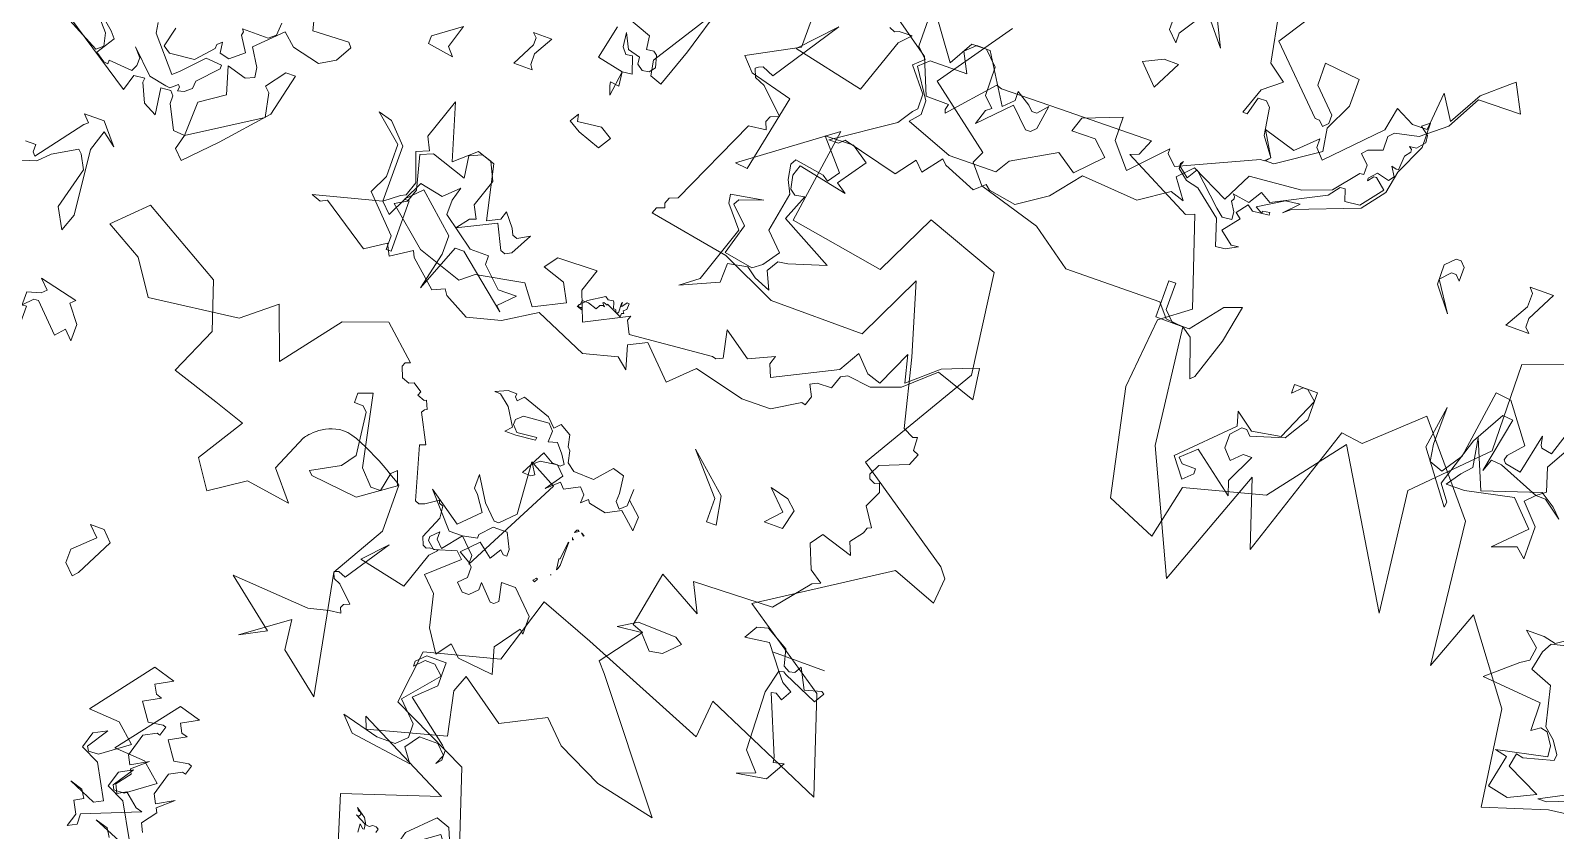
# Model space of a CAD drawing. Header units: metres. Extents: x -71 to 881, y -503 to 661.
# Drawn here: x 126.44 to 132.7, y 514.69 to 517.97 of the extents above; entities that cross this region are included whole.
import ezdxf

# ---------------------------------------------------------------- set-up
doc = ezdxf.new("R2010")
doc.units = ezdxf.units.M
doc.layers.add('ARBRE', color=100, linetype='Continuous', lineweight=13, true_color=0x00ff3f)

# ---------------------------------------------------------------- blocks, each defined once
blk = doc.blocks.new('WMF2', base_point=(0, 0.01))
at = {"color": 251, "lineweight": 0, "true_color": 0x636466}
for points in [[(205.76, -70.03), (212.07, -61.12), (204.08, -54.99), (204.77, -53.52), (202.84, -51.25), (195.1, -48.95), (190.12, -45.33), (178.29, -45.44), (176.89, -43.78), (174.7, -43.59), (173.01, -29.2), (166.39, -14.78), (160.89, -29.58), (158.19, -21.39), (152.68, -38.14), (149.95, -37.75), (143.85, -43.43), (139.57, -38.33), (135.29, -33.25), (133.39, -15.7), (130.63, -23.1), (123.64, -13.73), (121.99, -1.9), (114.39, -4.34), (111.72, -4.67)], [(45.91, -59.56), (49.4, -70.11), (59.14, -74.81), (58.34, -81.44), (49.36, -83.76), (46.84, -91.88), (40.14, -89.34), (24.4, -82.93), (24.01, -87.6), (8.81, -80.93), (12.69, -92.64), (23.58, -100.08), (8.83, -109.56), (3.27, -107.44), (3.01, -110.61), (3.9, -111.79), (16.57, -120.44), (8.22, -134.47), (9.81, -146.85), (18.98, -150.2), (22.71, -142.59), (34.39, -144.58), (32.65, -156.43), (43.16, -148.65), (41.63, -148.52), (39.67, -158.01), (44.92, -159.4), (46.44, -161.06), (40.43, -164.26), (40.42, -170.12)], [(100.3, -13.3), (97.37, -13.9), (96.16, -13.9), (102.61, -9.16), (103.21, -9.75), (114.9, -5.14), (116, -5.14), (100.3, -13.3), (100.3, -13.3)], [(122.03, -4.59), (121.2, -8.62), (122.72, -8.94), (116.58, -10.22), (116.74, -11.56), (117.68, -13), (118.53, -13.17), (119.53, -12.5), (119.62, -15.95), (127.05, -16.59), (123.52, -19.64), (122.5, -20.31), (122.25, -21.93), (124.05, -23.52), (121.84, -23.52), (120.32, -23.2), (118.31, -24.55)], [(117.23, -23.8), (120.73, -22.94), (121.42, -21.76), (121.9, -19.39), (119.14, -18.3), (118.02, -13.51), (116.67, -12.35), (115.65, -10.82), (115.72, -10.05), (119.34, -9.11), (120.19, -9.29), (120.53, -7.61), (116.29, -5.59), (119.5, -4.04), (122.03, -4.59), (122.03, -4.59)], [(221.59, -68.47), (214.46, -63.39), (212.7, -59.01), (209.83, -58.98), (210.04, -58.28), (209.88, -57.88), (205.22, -63.07), (204.55, -62.86), (196.2, -62.98), (185.71, -63.11), (186.56, -61.11), (187.58, -60.7), (178.92, -56.25), (177.9, -56.66), (174.32, -45.95), (177.81, -43.34), (178.67, -34.61), (175.87, -21.54), (169.72, -18.91), (168.26, -25.61), (158.55, -28.14), (151.66, -37.02), (141.23, -19.49), (142.97, -34.33), (135.13, -42.17), (135.3, -53.01), (129.01, -55.27)], [(58.37, -50.92), (61.87, -62.25), (50.47, -66), (62.16, -71.92), (61.59, -70.48), (52.23, -72.98), (53.36, -78.3), (52.54, -80.39), (46.99, -76.49), (41.75, -79.1), (39.13, -76.49), (33.51, -73.76), (26.05, -72.12), (37.25, -86.3), (38.33, -87.51), (34.61, -92.45), (35.99, -92.94), (34.69, -99.75), (29.28, -96.73), (30.97, -100.19), (21.09, -100.49), (17.67, -104.7), (16.66, -105.12), (18.28, -106.23), (19.48, -109.18), (18.41, -110.67), (14.49, -109.41), (15.1, -110.95), (13.93, -112.47), (13.73, -113.15), (13.23, -113.37), (14.72, -115.61), (13.76, -117.64), (14.16, -118.66), (14.68, -118.45), (15.39, -118.76), (15.6, -119.27), (14.94, -120.61), (11.56, -121.96), (10.97, -123.39), (11.67, -123.68), (11.74, -125.32), (12.27, -125.11), (13.58, -125.77), (15.6, -134.05), (18.21, -142.77), (22.11, -134.68), (33.61, -134.71), (40.51, -137.9), (50.45, -139.73), (50.16, -140.44), (49.24, -140.81), (49.44, -141.32), (49.15, -142.04), (48.13, -142.44), (43.19, -153.31), (41.06, -153.59), (41.43, -154.51), (41.13, -155.22), (40.11, -155.63), (43.05, -158.46), (44.35, -159.02), (44.76, -160.04), (44.45, -160.3), (43.92, -160.51), (42.49, -159.91), (37.1, -168.03), (40.97, -163.9), (32.15, -161.95), (29.82, -168.64), (28.52, -170), (30.14, -169.93), (30.65, -169.72), (31.37, -170.03)], [(57.77, -59.77), (57.34, -59.74), (56.99, -59.99), (56.55, -59.99), (56.22, -59.81), (56.35, -59.33)], [(58.37, -58.64), (58.47, -59.68), (57.96, -59.2), (57.81, -59.24), (57.85, -59.58), (57.93, -59.84), (59.21, -60.53), (58.92, -60.47), (58.77, -60.73), (58.88, -60.98), (59.17, -61.05), (59.42, -61.39), (58.22, -60.54), (57.77, -59.77), (57.77, -59.77)], [(169.87, -28.84), (169.25, -28.23), (167.56, -28.23), (167.56, -27.6), (168.66, -26.5), (170.48, -28.84), (164.64, -34.67), (165.12, -36.39), (162.8, -34.67), (159.28, -35.28), (156.97, -40.52), (158.19, -41.62), (158.8, -41.62), (159.88, -40.52), (159.88, -41.62), (156.97, -41.62), (156.97, -38.21), (158.8, -35.28), (162.8, -34.07), (163.41, -34.67), (164.03, -34.67), (165.12, -33.45), (165.12, -31.75), (164.03, -30.53), (162.8, -31.75), (161.71, -31.75), (163.41, -28.23), (162.8, -26.5), (168.04, -30.53), (169.87, -28.84), (169.87, -28.84)], [(127.86, -39.54), (126.03, -38.33), (124.94, -37.24), (127.24, -38.94), (128.46, -38.94), (129.55, -37.85), (127.24, -35.41), (127.24, -31.39), (128.46, -32.48), (131.38, -31.39), (127.86, -34.91), (130.76, -37.85), (136.62, -36.62), (138.93, -36.62), (137.71, -38.33), (136.62, -39.54), (137.23, -43.08), (134.79, -37.24), (127.86, -39.54), (127.86, -39.54)], [(123.77, -50.57), (128.28, -42.59), (127.38, -39.75), (128.46, -38.94), (133.52, -40.99), (134.82, -41.11), (135.39, -39.6), (134.06, -46.44), (135.36, -46.55), (137.61, -42.55), (139.52, -36.52), (138.12, -34.62), (138.22, -33.95), (142.72, -39.97), (141.89, -45.21), (141.95, -40.55), (141.61, -38.48), (139.96, -37.89), (138.27, -40.36), (137.04, -48.82), (135.07, -48.6), (131.68, -44.07), (133.27, -42.27), (133.42, -41.67), (133.14, -41.28), (131.16, -40.93), (130.09, -45.87), (129.9, -44.79), (129.67, -44.48), (128.38, -44.23), (126.63, -49.66)], [(174.7, -43.59), (178.13, -43.59), (178.13, -48.16), (177.26, -48.16), (177.26, -44.83), (176.02, -43.59), (173.91, -43.59), (170.9, -47.37), (168.8, -48.16), (169.68, -43.59), (171.36, -38.49), (171.81, -38.05), (173.47, -42.7), (174.7, -43.59), (174.7, -43.59)], [(82.59, -63.67), (82.02, -62.61), (81.29, -62.4), (83.29, -61.31), (81.8, -59.17), (80.03, -59.45), (79.63, -59.31), (79.98, -58.16), (80.39, -58.29), (81.86, -57.49), (82.69, -54.71), (82.12, -53.66), (80.09, -54.82), (81.89, -53.24), (81.61, -52.7), (82.93, -50.96), (82.44, -49.93)], [(85.95, -48.04), (86.55, -49.02), (88.1, -49.47), (84.71, -48.03)], [(83.64, -48.6), (85.9, -52.66), (88.14, -53.77), (87.55, -55.72), (85.96, -56.58), (87.61, -54.06), (87.34, -53.53), (86.07, -53.59), (82.77, -55.98), (85.1, -58.01), (88.93, -58.28), (83.26, -65.56), (80.58, -64.76), (82.59, -63.67), (82.59, -63.67)], [(87.01, -67), (86.45, -65.93), (85.72, -65.71), (87.73, -64.61), (86.24, -62.48), (84.47, -62.76), (84.07, -62.63), (84.4, -61.49), (84.81, -61.62), (86.3, -60.82), (87.13, -58.03), (86.56, -56.98), (84.52, -58.13), (86.33, -56.54), (86.04, -56.01), (87.37, -54.28), (86.87, -53.24), (85.82, -53.82), (84.11, -52.42), (83.35, -52.19), (90.12, -49.5), (90.07, -48.23), (91.12, -47.66), (90.64, -49.3), (91.42, -50.77), (90.37, -51.37), (90.96, -52.33), (92.52, -52.8), (89.13, -51.34), (88.07, -51.91), (90.31, -55.97), (92.58, -57.08), (91.99, -59.05), (90.39, -59.91), (92.05, -57.37), (91.75, -56.85), (90.49, -56.9), (87.19, -59.31), (89.51, -61.33), (93.35, -61.59), (87.7, -68.89), (85.01, -68.09), (87.01, -67), (87.01, -67)], [(220.57, -50.22), (221.79, -50.2), (214.78, -54.92), (213.59, -56.76), (213.1, -57.26), (213.13, -59.1), (215.47, -61.97), (214.27, -63.08), (215.5, -64.29), (215.56, -69.52), (211.34, -63.72), (209.67, -66.67), (207.37, -66.7), (203.77, -60.91), (202.56, -62.13), (202.58, -63.23), (200.85, -62.15), (200.24, -61.55), (199.64, -61.56), (198.56, -62.79), (199.01, -59.87), (199.61, -59.26), (200.21, -59.24), (202.55, -61.52), (206.05, -57.94), (205.47, -59.78), (204.85, -60.28), (206.1, -61.48), (206.14, -65.01), (207.85, -66.7), (209.07, -66.69), (210.27, -65.56), (209.03, -63.15), (213.66, -63.1), (214.86, -61.99), (212.51, -58.47), (212.49, -56.77), (213.57, -55.55), (207.7, -53.3), (201.85, -53.37), (200.78, -55.09), (195.57, -58.07), (193.11, -56.39), (190.24, -59.36), (192.08, -61.04), (195, -61.01), (194.41, -62.83), (189.81, -64.59), (189.77, -61.68), (187.3, -58.79), (183.33, -62.96), (183.33, -62.37), (182.1, -61.15), (172.77, -65.4), (172.29, -65.4), (171.68, -66.02), (173.43, -68.94), (169.39, -67.77), (166.98, -70.11), (166.96, -69.01), (165.85, -67.81), (160.08, -73.71), (159.5, -76.65), (157.18, -75.46), (155.35, -75.48), (154.92, -80.22), (153.06, -77.33), (150.8, -81.38), (147.91, -83.85), (147.29, -84.34), (145.55, -80.94), (150.8, -80.88), (153.05, -76.72), (155.95, -74.38), (158.86, -73.73), (159.47, -73.11), (159.44, -71.4), (161.14, -70.78), (161.73, -70.16), (160.64, -69.08), (160.62, -67.87), (161.11, -67.86), (163.5, -64.91), (166.9, -63.65), (173.36, -63.08), (175.14, -59.53), (179.8, -61.8), (181.48, -60.07), (179.75, -57.65), (181.46, -58.23), (184.95, -55.88), (192.02, -56.41), (194.9, -52.85), (198.42, -50.48), (201.82, -51.06), (202.43, -51.55), (203.66, -50.42), (207.69, -52.09), (208.3, -52.68), (210.1, -50.35), (211.21, -51.44), (213, -49.09), (219.97, -50.84), (220.57, -50.22), (220.57, -50.22)], [(40.86, -56.38), (43.16, -58.19), (49.01, -56.98), (47.19, -57.59), (47.19, -59.3), (49.01, -61.74), (53.04, -58.82), (53.65, -58.19), (53.04, -60.53), (50.1, -63.43), (48.41, -62.83), (46.7, -58.82), (40.86, -58.19), (39.03, -58.19), (42.55, -52.98), (43.78, -54.06), (40.86, -56.38), (40.86, -56.38)], [(156.89, -69.51), (157.43, -66.75), (159.56, -64.03), (167.3, -61.05), (168.14, -60.32), (166.54, -62.02), (168.32, -61.8), (171.36, -59.94), (170.42, -59.42), (170.47, -59.72), (169.59, -59.84), (169.56, -59.52), (171.59, -59.29), (172.31, -59.83), (173.34, -58.5), (172.64, -57.96), (174.22, -55.94), (172.57, -54.64), (171.71, -54.74), (173.12, -54.01), (174.29, -53.87), (175.3, -57.08), (178.61, -59.71), (180.18, -60.09), (181.49, -61.11), (181.56, -61.74), (181.3, -62.07), (181.53, -61.43), (180.22, -60.39), (179.42, -61.68), (175.68, -58.22), (174.72, -57.4), (173.53, -57.53), (173.65, -58.47), (174.34, -59.58), (174.13, -59.93), (174.18, -60.23), (174.45, -60.45), (172.34, -60.13), (171.33, -61.75), (169.98, -60.98), (163.78, -64.16), (162.73, -65.48), (162.11, -65.55), (161.63, -64.1), (159.84, -64.31), (157.76, -66.95), (159.09, -68.05), (159.4, -68.02), (159.94, -67.33), (159.98, -67.64), (159.15, -68.6), (157.6, -68.22), (157.12, -68.85), (157.81, -69.96), (157.22, -69.78), (156.92, -69.81), (156.81, -71.58), (156.27, -72.27), (156.3, -72.59), (156.65, -72.85), (155.79, -72.95), (154.94, -73.93), (155.05, -74.81), (156.1, -75.62), (155.22, -76.3), (155.18, -73.27), (156.89, -69.51), (156.89, -69.51)], [(147.98, -61.05), (146.87, -62.15), (146.26, -62.15), (145.66, -61.53), (145.66, -59.83), (146.26, -60.44), (146.87, -60.44), (147.98, -59.23), (145.66, -55.68), (147.98, -58.61), (147.98, -61.05), (147.98, -61.05)], [(136.37, -58.45), (136.37, -57.37), (135.76, -56.76), (138.68, -56.76), (136.98, -59.69), (136.98, -61.39), (137.47, -62), (134.54, -62), (136.37, -58.45), (136.37, -58.45)], [(171.68, -66.02), (173.31, -68.24), (173.88, -71.59), (174.47, -72.18), (175.5, -72.18), (176.09, -69.97), (176.66, -69.97), (175.5, -73.22), (173.31, -74.97), (175.5, -76.59), (176.66, -82.74)], [(173.31, -82.74), (175.5, -79.36), (168.32, -72.18), (167.74, -72.18), (167.15, -71.59), (166.58, -72.18), (166.58, -73.22), (169.36, -76), (169.36, -78.78), (164.96, -78.33), (164.96, -74.97), (166.58, -71.59), (166.11, -68.82), (171.09, -65.45), (172.15, -65.45), (171.68, -66.02), (171.68, -66.02)], [(64.7, -71.27), (60.09, -70.06), (57.77, -70.06), (56.55, -71.27), (56.55, -72.98), (58.86, -75.3), (55.34, -79.44), (56.55, -80.53), (57.77, -80.53), (58.86, -79.44), (58.86, -80.05), (57.77, -81.14), (55.34, -81.14), (55.34, -78.22), (57.77, -75.92), (52.42, -71.77), (51.91, -71.27), (51.91, -70.06), (52.42, -69.46), (51.91, -70.67), (53.02, -71.77), (55.34, -71.77), (56.55, -70.06), (55.34, -68.37), (63.01, -69.46), (64.7, -71.27), (64.7, -71.27)], [(187.57, -69.19), (189.89, -71.62), (187.57, -72.72), (185.74, -72.72), (187.57, -69.19), (187.57, -69.19)], [(68.73, -71.99), (73.89, -76.06), (74.34, -79.76), (79.68, -75.87), (76.6, -77.49), (82.66, -82.33), (73, -81.67), (70.51, -82.25), (69.1, -82.43), (69.35, -83.04), (69.14, -83.51), (68.47, -83.79), (70.41, -85.67), (71.27, -86.04), (71.55, -86.71), (71.33, -86.9), (71, -87.03), (70.05, -86.62), (66.45, -92.02), (69.04, -89.28), (63.17, -87.99), (61.62, -92.45), (60.75, -93.34), (61.84, -93.29), (62.18, -93.16), (62.64, -93.37), (63.02, -94.3), (61.86, -97.06), (62.03, -98.49), (62.51, -98.7), (62.64, -99.03), (64.13, -98.04), (64.8, -97.78), (65.29, -97.98), (67.08, -104.41), (66.4, -104.68), (68.19, -108.14), (67.94, -108.55), (67.68, -108.66), (68.1, -109.68), (68.37, -109.56), (69.29, -109.9), (69.08, -110.38), (70.18, -111.12), (70.78, -110.87), (71.7, -111.21), (72.22, -112.5), (72.02, -112.99), (71.4, -113.23), (75.46, -116.88), (80.69, -115.04), (86.12, -108.09), (88.43, -114.47), (92.34, -111.31), (103.35, -109.97), (106.1, -114.07), (110.61, -116.64), (106.84, -120.37), (96.77, -114.54), (94.84, -108.74), (97.41, -102.93), (91.6, -101), (87.74, -99.72), (91.28, -94.1), (89.03, -90.71), (84.85, -93.45), (79.38, -92.64), (82.27, -96.02), (80.34, -100.54), (80.31, -100.55), (80.25, -100.64), (80.17, -100.76), (80.05, -100.9), (79.89, -101.09), (79.68, -101.28), (79.47, -101.5), (79.2, -101.73), (78.93, -101.95), (78.6, -102.17), (78.25, -102.36), (77.89, -102.55), (77.49, -102.7), (77.07, -102.81), (76.62, -102.9), (76.15, -102.93), (75.62, -102.89), (75.04, -102.76), (74.41, -102.57), (73.74, -102.32), (73.05, -102.03), (72.35, -101.7), (71.67, -101.35), (70.98, -101), (70.34, -100.64), (69.73, -100.29), (69.19, -99.97), (68.7, -99.67), (68.31, -99.43), (68.02, -99.24), (67.83, -99.11), (67.77, -99.08), (67.77, -93.28), (71.55, -86.71), (68.73, -71.99), (68.73, -71.99)], [(97.72, -81.01), (100.04, -76.4), (100.64, -75.79), (101.87, -77), (101.87, -78.71), (99.41, -81.01), (100.64, -82.24), (98.93, -82.24), (97.72, -81.01), (97.72, -81.01)], [(184.65, -79.77), (186.95, -76.25), (186.95, -75.04), (188.18, -76.25), (188.18, -79.17), (185.74, -81.48), (185.74, -84.42), (181.72, -76.25), (184.65, -79.77), (184.65, -79.77)], [(96.65, -150.2), (95.72, -146.4), (91.23, -146.56), (90.77, -146.01), (91.89, -144.08), (93.76, -142.97), (97.21, -143.77), (98.75, -145.15), (101.81, -142.17), (100.48, -140.04), (100.32, -138.84), (101.34, -138.36), (103.76, -139.06), (102.79, -135.77), (105.69, -133.77), (105.82, -129.54), (107.25, -129.65), (108.74, -132.52), (108.73, -133.49), (109.15, -133.99), (110.39, -133.89), (109.93, -130.65), (111.62, -131.51), (112.63, -133.81), (112.58, -134.33), (113.9, -134.17), (114.51, -132.19), (129.81, -142.39)], [(125.32, -138.84), (119.23, -135.58), (118.45, -136.25), (118.79, -137.79), (120.16, -139.39)], [(119.88, -139.63), (118.23, -138.25), (117.58, -137.48), (118.99, -135.3), (117.81, -134.49), (117.3, -134.44), (117.31, -134.91), (114.32, -134.66), (114, -135.42), (113.97, -136.41), (114.88, -137.47), (112.09, -134.75), (109.9, -134.31), (109.39, -134.27), (108.55, -134.98), (108.32, -134.71), (108.41, -134.24), (107.65, -134.4), (106.82, -135.1), (106.74, -136.05), (104.54, -138.4), (104.55, -138.87), (106.51, -139.03), (108.95, -136.47), (109.72, -135.82), (113.14, -139.82), (113.34, -141.07)], [(111.11, -141.15), (111.72, -138.72), (110.83, -138.12), (107.79, -138.4), (105.92, -140.47), (105.88, -141), (105.33, -141.47), (105.18, -140.15), (103.95, -139.86), (102.35, -141.23), (103.5, -143.03), (103.41, -143.5), (103.65, -143.77), (100.39, -143.77), (99.59, -144.43), (99.47, -145.98)], [(18.5, -90.74), (17.84, -93.61), (20.02, -96.45), (22.98, -96.02), (22.05, -97.63), (20.72, -98), (17.93, -96.37), (17.41, -94.37), (16.65, -93.94), (15.97, -94.11), (15.49, -94.96), (14.21, -92.52), (12.21, -93.06), (11.86, -92.86), (12.6, -91.6), (16.89, -93.51), (17.23, -93.72), (17.84, -93.61), (16.91, -92.52), (15.64, -91.79), (16.37, -90.52), (17.22, -91.02), (17.83, -90.91), (14.87, -83.79), (14.78, -83.17), (13.49, -83.45), (14.87, -81.07), (17.86, -80.56), (18.47, -80.47), (16.28, -81.33), (18.28, -83.52), (18.5, -90.74), (18.5, -90.74)], [(55.55, -83.45), (56.85, -81.67), (58.61, -84.37), (59.53, -88.36), (61.31, -90.12), (57.78, -93.28), (58.61, -94.11), (61.31, -93.28), (62.23, -94.11), (62.23, -94.58), (61.31, -95.5), (61.31, -94.58), (60.48, -93.73), (58.61, -95.97), (56.85, -96.33), (56.85, -96.8), (55.55, -98.2), (53.79, -98.2), (52.87, -96.33), (52.87, -95.5), (53.33, -95.5), (53.79, -95.97), (54.63, -94.58), (56.39, -95.97), (58.23, -94.11), (56.85, -93.28), (56.39, -92.81), (56.39, -91.51), (57.31, -90.59), (56.39, -89.66), (55.55, -89.66), (54.63, -90.59), (54.63, -91.51), (52.87, -89.66), (52.41, -89.66), (51.93, -90.12), (52.41, -92.34), (50.63, -92.34), (47.94, -89.66), (47.94, -87.42), (48.41, -87.89), (50.63, -84.84), (49.71, -81.67), (54.16, -82.15), (55.55, -83.45), (55.55, -83.45)], [(30.71, -93.26), (29.79, -92.67), (31.51, -90.88), (33.12, -90.61), (34.74, -92.37), (37.69, -92.07), (35.5, -93.43), (30.71, -93.26), (30.71, -93.26)], [(48.48, -94.16), (48.71, -93.73), (48.96, -93.86), (48.64, -94.24), (48.48, -94.16), (48.48, -94.16)], [(58.61, -95.97), (60.32, -95.97), (63.86, -99.98), (59.71, -97.06), (57.39, -99.38), (58.61, -101.21), (59.21, -101.81), (59.21, -103.52), (57.39, -100.59), (55.69, -98.89), (55.08, -98.89), (53.39, -100.59), (53.87, -107.05), (50.45, -105.22), (56.79, -93.05), (56.79, -94.14), (58.61, -95.97), (58.61, -95.97)], [(12.72, -95.5), (19.16, -95.5), (12.72, -95.5), (12.72, -95.5)], [(46.51, -96.62), (46.65, -96.16), (46.74, -95.97), (46.95, -97.29), (46.8, -97.34), (46.58, -99.41), (46.49, -99.57), (46.51, -96.62), (46.51, -96.62)], [(47.28, -95.16), (47.15, -95.21), (47.28, -95.16), (47.28, -95.16)], [(78.38, -97.12), (74.97, -98.96), (73.76, -100.65), (74.37, -105.9), (74.97, -106.51), (76.08, -106.51), (76.08, -107.72), (74.37, -108.33), (72.54, -99.56), (70.84, -97.73), (69.62, -97.73), (69.14, -100.05), (68.53, -100.65), (67.9, -98.96), (72.05, -96.02), (77.9, -96.64), (78.38, -97.12), (78.38, -97.12)], [(45.08, -100.81), (45.46, -101.12), (45.03, -100.9), (45.08, -100.81), (45.08, -100.81)], [(45.94, -101.27), (45.76, -101.16), (46.23, -100.87), (46.06, -101.21), (45.94, -101.27), (45.94, -101.27)], [(46.06, -100), (46.17, -99.95), (46.26, -100.23), (46.22, -100.08), (46.06, -100), (46.06, -100)], [(111.88, -106.14), (110.25, -104.06), (110.25, -101.98), (111.34, -103.08), (112.32, -101.98), (115.5, -105.17), (116.06, -105.17), (117.15, -104.06), (116.61, -104.06), (116.61, -101.98), (117.15, -101.98), (117.15, -105.71), (115.5, -106.14), (114.95, -106.7), (116.06, -107.79), (111.34, -106.7), (111.88, -106.14), (111.88, -106.14)], [(41.84, -105.25), (43.62, -104.29), (45.73, -104.74), (46.01, -105.12), (46.77, -104.41), (46.73, -105.44), (47.43, -106.2), (49.22, -105.25), (49.85, -105.94), (51.28, -104.6), (49.82, -106.67), (50.87, -107.74), (52.95, -107.44), (53.69, -106.82), (53.01, -105.71), (53.39, -105.43), (54.48, -105.47), (52.9, -108.54), (51.53, -107.75), (50.51, -107.72), (50.13, -108.07), (50.82, -109.11), (51.79, -110.25), (52.85, -109.93), (52.79, -111.31), (53.49, -112.07), (56.63, -111.82), (57.39, -111.12), (57.42, -110.48), (56.72, -109.72), (54.29, -109.98), (54.31, -109.62), (56.73, -109.36), (58.12, -109.4), (57.43, -110.12), (58.73, -112.28), (60.09, -113.37), (60.82, -113.4), (59.39, -114.07), (58.29, -114.03), (58.31, -113.66), (57.96, -113.28), (57.27, -113.98), (53.82, -112.76), (52.77, -111.68), (52.09, -112.38), (50.71, -111.59), (50.41, -110.19), (50.06, -109.81), (49.75, -108.42), (48.76, -107.65), (46.27, -107.55), (44.45, -109.59), (43.06, -109.17), (42.78, -107.03), (42.83, -106.03), (42.2, -105.27), (41.44, -105.97), (41.35, -108.07), (41.41, -106.7), (39.72, -105.17), (39.79, -103.4), (41.84, -105.25), (41.84, -105.25)], [(41.84, -105.25), (41.63, -105.03), (41.84, -105.25), (41.84, -105.25)], [(31.94, -110.31), (36.07, -115.05), (31.32, -110.9), (30.71, -107.38), (31.94, -107.38), (31.94, -110.31), (31.94, -110.31)], [(23.77, -111.52), (26.08, -113.84), (23.77, -113.24), (22.56, -112.13), (23.16, -109.69), (25.47, -109.69), (23.77, -111.52), (23.77, -111.52)], [(115.75, -121.61), (116.64, -123.29), (117.08, -123.72), (119.97, -122.05), (121.3, -120.73), (123.86, -119.93)], [(123.4, -122.5), (122.09, -122.5), (122.09, -121.61), (121.74, -121.17), (117.52, -126.7), (117.08, -127.05), (117.87, -127.93), (115.4, -127.93), (113.63, -125.83), (113.28, -125.39), (114.96, -126.7), (115.75, -124.16), (114.96, -116.16), (115.75, -114.04), (117.08, -116.51), (115.75, -121.61), (115.75, -121.61)], [(88.02, -127.64), (89.18, -128.05), (81.01, -130.16), (79.28, -131.51), (78.66, -131.81), (78.08, -133.54), (79.32, -137.06), (77.83, -137.7), (78.59, -139.25), (76.91, -144.21), (74.85, -137.35), (72.31, -139.57), (70.12, -138.82), (68.65, -132.15), (67.1, -132.91), (66.75, -133.95), (65.48, -132.37), (65.1, -131.6), (64.53, -131.41), (63.1, -132.21), (64.5, -129.59), (65.26, -129.22), (65.84, -129.4), (67.29, -132.34), (71.77, -130.12), (70.62, -131.65), (69.87, -131.93), (70.65, -133.46), (69.51, -136.82), (70.57, -138.98), (71.73, -139.36), (73.23, -138.72), (72.87, -136.03), (77.25, -137.51), (78.75, -136.87), (77.7, -132.76), (78.24, -131.16), (79.66, -130.35), (74.87, -126.28), (69.33, -124.41), (67.74, -125.68), (61.86, -126.76), (60.09, -124.38), (56.38, -126.21), (57.56, -128.41), (60.34, -129.35), (59.17, -130.88), (54.25, -131.01), (55.18, -128.25), (53.81, -124.69), (48.67, -127.32), (48.87, -126.75), (48.11, -125.21), (37.91, -126.12), (37.44, -125.97), (36.67, -126.35), (37.35, -129.67), (33.92, -127.23), (30.88, -128.65), (31.23, -127.59), (30.59, -126.09), (23.17, -129.77), (21.67, -132.34), (19.86, -130.44), (18.12, -129.86), (16.15, -134.19), (15.36, -130.85), (11.87, -133.9), (8.32, -135.28), (7.59, -135.54), (7.07, -131.77), (12.02, -133.45), (15.55, -130.27), (19.06, -129.03), (22.02, -129.38), (22.79, -129), (23.33, -127.38), (25.15, -127.33), (25.92, -126.95), (25.23, -125.56), (25.63, -124.43), (26.08, -124.57), (29.34, -122.59), (32.94, -122.53), (39.22, -124.13), (42.07, -121.37), (45.72, -125.04), (47.88, -123.97), (47.05, -121.13), (48.46, -122.25), (52.55, -121.18), (59.04, -124.03), (62.95, -121.62), (67.02, -120.56), (70.08, -122.22), (70.5, -122.88), (71.99, -122.24), (75.25, -125.13), (75.62, -125.9), (78.11, -124.29), (78.79, -125.68), (81.26, -124.08), (87.26, -128.05), (88.02, -127.64), (88.02, -127.64)], [(81.01, -137.11), (81.01, -130.16), (79.79, -128.95), (77.48, -133.7), (74.56, -133.08), (72.85, -134.78), (73.33, -133.08), (73.33, -131.26), (69.33, -128.34), (67, -128.34), (67, -127.23), (64.57, -124.92), (62.26, -124.92), (64.09, -123.1), (63.48, -122.5), (69.93, -127.84), (71.03, -127.84), (73.33, -122), (72.24, -126.63), (72.24, -128.95), (76.88, -133.08), (78.71, -131.26), (78.09, -131.26), (78.09, -124.92), (78.71, -124.92), (78.71, -126.63), (82.71, -130.78), (81.61, -133.08), (81.61, -137.11), (85.03, -140.02), (83.32, -139.54), (81.01, -137.11), (81.01, -137.11)], [(54.16, -127.33), (52.25, -128.51), (51.85, -128.21), (51.22, -128.34), (51.11, -128.15), (50.9, -127.48), (50.6, -127.43), (50.52, -127.17), (50.44, -127.11), (50.17, -127.21), (50.23, -128.35), (50.16, -128.51), (50.16, -128.08), (50.07, -128.03), (49.62, -128.66), (49.33, -128.62), (49.38, -127.89), (49.74, -127.62), (49.57, -127.32), (49.82, -127.23), (49.84, -126.81), (51.76, -127.71), (51.74, -127.58), (52.22, -127.74), (52.33, -127.68), (51.98, -127.29), (52.17, -127.38), (52.57, -127.26), (52.83, -126.75), (53.96, -127.11), (54.74, -127.1), (54.8, -126.57), (54.93, -126.53), (54.96, -126.46), (54.93, -126.32), (54.74, -126.22), (54.51, -126.31), (54.41, -126.05), (55.06, -126.28), (54.16, -127.33), (54.16, -127.33)], [(105.82, -129.54), (97.54, -134.76), (98.14, -137.7), (98.75, -138.3), (97.05, -140.62), (95.83, -140.62), (97.05, -135.38), (101.69, -130.15), (105.21, -126.6), (106.3, -127.7), (105.82, -129.54), (105.82, -129.54)], [(28.56, -153.92), (30.94, -150.53), (29.67, -149.64), (35.82, -150.93), (36.23, -149.61), (35.92, -147.95), (35.22, -147.45), (34.02, -147.66), (35.31, -144.47), (28.78, -140.9), (33.22, -139.51), (34.42, -139.31), (35.29, -137.92), (34.3, -135.76), (36.32, -136.63), (37.59, -137.52), (39.98, -137.11), (40.07, -134.73), (44.54, -132.73), (42.46, -134.33), (40.08, -141.29), (42.26, -143.89), (42.45, -144.97), (38.49, -145.64), (41.28, -144.68), (41.66, -143.99), (39.59, -141.99), (40.67, -138.22), (37.1, -137.61), (35.99, -138.41), (34.61, -140.39), (36.71, -142.49), (35.82, -147.35), (36.59, -148.94), (36.91, -150.74), (36.53, -151.43), (32.84, -150.83), (32.14, -150.33), (31.15, -151.75), (34.23, -155.28), (30.66, -155.41), (28.56, -153.92), (28.56, -153.92)], [(59.05, -144.81), (61.87, -145.83), (63.32, -146.72), (62.67, -147.76), (62.48, -146.91), (59.55, -147.25), (58.09, -146.36), (59.05, -144.81), (59.05, -144.81)], [(82.25, -150.59), (79.04, -152.94), (79.92, -150.11), (79.04, -149.13), (82.25, -149.63), (82.25, -150.59), (82.25, -150.59)], [(59.93, -151.15), (60.32, -152.23), (60.38, -152.67), (59.29, -152.55), (59.49, -154.26), (58.26, -154.43), (58.99, -156.48), (59.78, -156.36), (60.39, -157.12), (60.6, -158.84), (59.69, -157), (58.12, -156.61), (58.04, -155.76), (57.3, -155.21), (56.47, -155.37), (55.94, -156.07), (56.34, -157.53), (56.79, -157.86), (57.66, -157.75), (57.9, -159.41), (61.78, -160.83)], [(61.83, -159.09), (62.73, -154.97), (59.49, -154.26), (59.93, -151.15), (59.93, -151.15)], [(70.48, -153.72), (70.48, -154.59), (70.98, -155.09), (68.65, -155.09), (70, -152.75), (70, -151.4), (69.61, -150.88), (71.95, -150.88), (70.48, -153.72), (70.48, -153.72)], [(56.45, -156.83), (51.18, -165.09), (52.99, -167.49), (53.79, -167.78), (53.24, -170.6), (52.14, -171.11), (51.01, -165.85), (52.98, -159.15), (54.67, -154.45), (56.12, -154.97), (56.45, -156.83), (56.45, -156.83)]]:
    blk.add_lwpolyline(points, dxfattribs=at)

msp = doc.modelspace()

# ---------------------------------------------------------------- block references
at = {"layer": 'ARBRE', "color": 251, "lineweight": 5, "true_color": 0x636466, "xscale": 0.03451886634015593, "yscale": 0.03451886634015593, "zscale": 0.03451886634015593, "rotation": 160.1685466476646}
for p in [(136.3329, 513.2964), (128.9961, 512.0968)]:
    msp.add_blockref('WMF2', p, dxfattribs=at)

doc.saveas('drawing.dxf')
